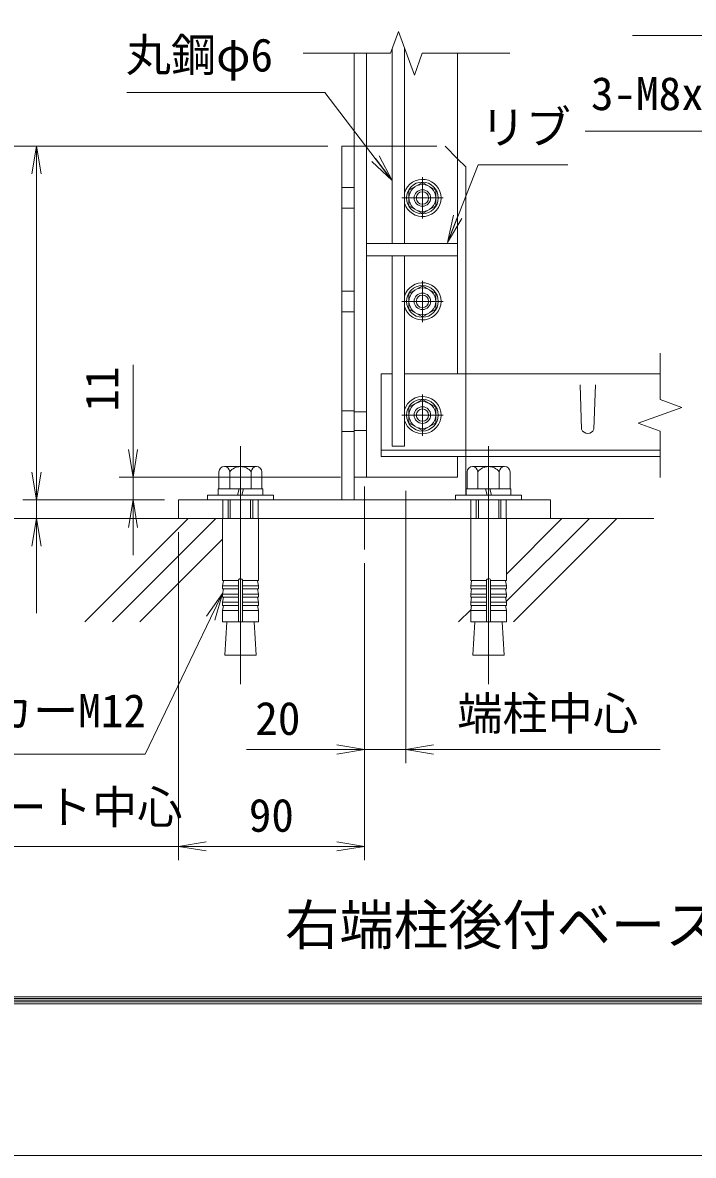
# Model space of a CAD drawing. Units: millimetres, scale not verified, with parts at other scales. Extents: x -4200 to 4200, y -2970 to 2970.
# Drawn here: x -3298 to -2325, y -2970 to -1327 of the extents above; entities that cross this region are included whole.
import ezdxf
from ezdxf.enums import TextEntityAlignment as Align

# ---------------------------------------------------------------- set-up
doc = ezdxf.new("R2010")
doc.units = ezdxf.units.MM
doc.header["$LTSCALE"] = 20
doc.linetypes.add('DASHED', pattern=[7.5, 6, -1.5])
doc.linetypes.add('USER1', pattern=[50.8, 31.75, -6.35, 6.35, -6.35])
for name, color, linetype, lineweight in [('0-0_D-STR1', 1, 'Continuous', 18), ('0-1_D-BMK', 2, 'USER1', 13), ('0-2_D-STR-DIM', 7, 'Continuous', 9), ('0-3_D-STR3', 3, 'Continuous', 13), ('0-4_D-STR-TXT', 7, 'Continuous', 9), ('0-5_0', 7, 'Continuous', 9), ('0-8_D-TTL', 7, 'Continuous', 9), ('0-9_D-BGD', 7, 'Continuous', 9), ('0-A_D-DCR-HCH', 7, 'Continuous', 9)]:
    doc.layers.add(name, color=color, linetype=linetype, lineweight=lineweight)
doc.layers.add('0-6_D-TTL-TXT', color=7, linetype='Continuous')
doc.styles.add('ＭＳ ゴシック', font='')
doc.styles.get('ＭＳ ゴシック').set_extended_font_data('MS Gothic')

# ---------------------------------------------------------------- blocks, each defined once
blk = doc.blocks.new('_Open')
at = {"layer": '0-5_0'}
blk.add_line((-20, 3.33), (0, 0), dxfattribs=at)
blk.add_lwpolyline([(-20, -3.33), (0, 0), (-20, 0)], dxfattribs=at)
blk = doc.blocks.new('MLeader3')
at = {"layer": '0-4_D-STR-TXT'}
blk.add_line((-3031.36, -2187.93), (-3007.98, -2154.8), dxfattribs=at)
for points in [[(-3019.35, -2193.73), (-3007.98, -2154.8), (-3025.36, -2190.83)], [(-3025.36, -2190.83), (-3120.52, -2388.15), (-3871.23, -2388.15), (-3878.43, -2388.15)]]:
    blk.add_lwpolyline(points, dxfattribs=at)

msp = doc.modelspace()

# ---------------------------------------------------------------- linework, layer by layer
at = {"layer": '0-0_D-STR1'}
for p, q in [((-2817.04, -1986.12), (-2817.04, -1371.21)), ((-2799.04, -1986.12), (-2799.04, -1371.21)), ((-2667.04, -1371.21), (-2667.04, -1836.12)), ((-2667.04, -1647.12), (-2799.04, -1647.12)), ((-2667.04, -1665.12), (-2799.04, -1665.12)), ((-2373.21, -1873.42), (-2373.21, -1806.51)), ((-2761.94, -1836.12), (-2778.04, -1836.12)), ((-2778.04, -1956.12), (-2778.04, -1836.12)), ((-2373.21, -1836.12), (-2743.94, -1836.12)), ((-2487.04, -1916.73), (-2489.29, -1852.23)), ((-2469.04, -1916.73), (-2466.79, -1852.23)), ((-2373.21, -1986.51), (-2373.21, -1919.6)), ((-2373.21, -1947.12), (-2778.04, -1947.12)), ((-2373.21, -1956.12), (-2778.04, -1956.12)), ((-2667.04, -1956.12), (-2667.04, -1986.12)), ((-2817.04, -1986.12), (-2667.04, -1986.12))]:
    msp.add_line(p, q, dxfattribs=at)
at = {"layer": '0-0_D-STR1', "linetype": 'DASHED'}
for p, q in [((-2799.04, -1891.62), (-2817.04, -1891.62)), ((-2799.04, -1918.62), (-2817.04, -1918.62))]:
    msp.add_line(p, q, dxfattribs=at)
at = {"layer": '0-0_D-STR1'}
msp.add_lwpolyline([(-2373.21, -1919.6), (-2404.92, -1908.05), (-2341.49, -1884.97), (-2373.21, -1873.42)], dxfattribs=at)
msp.add_arc((-2478.04, -1912.98), 9.75, 202.61986, 337.38014, dxfattribs=at)
at = {"layer": '0-1_D-BMK'}
for p, q in [((-2718.04, -1551.12), (-2718.04, -1611.12)), ((-2748.04, -1581.12), (-2688.04, -1581.12)), ((-2718.04, -1701.12), (-2718.04, -1761.12)), ((-2748.04, -1731.12), (-2688.04, -1731.12)), ((-2718.04, -1866.11), (-2718.04, -1926.11)), ((-2748.04, -1896.12), (-2688.04, -1896.12)), ((-2982.04, -1941.4), (-2982.04, -2286.39)), ((-2622.04, -1941.4), (-2622.04, -2286.39)), ((-2802.04, -2091.12), (-2802.04, -1999.89))]:
    msp.add_line(p, q, dxfattribs=at)
at = {"layer": '0-2_D-STR-DIM'}
for p, q in [((-2764.33, -1371.21), (-2752.79, -1339.5)), ((-2752.79, -1339.5), (-2729.7, -1402.92)), ((-2764.33, -1371.21), (-2891.24, -1371.21)), ((-2729.7, -1402.92), (-2718.16, -1371.21)), ((-2591.24, -1371.21), (-2718.16, -1371.21)), ((-2855.04, -1506.12), (-3437.92, -1506.12)), ((-2855.04, -1506.12), (-3297.92, -1506.12)), ((-3277.92, -1546.12), (-3277.92, -1979.12)), ((-3137.92, -1946.12), (-3137.92, -1822.98)), ((-3277.92, -1979.12), (-3277.92, -1939.12)), ((-2837.04, -1986.12), (-3157.92, -1986.12)), ((-3137.92, -2019.12), (-3137.92, -1986.12)), ((-3092.04, -2019.12), (-3297.92, -2019.12)), ((-3092.04, -2019.12), (-3297.92, -2019.12)), ((-3277.92, -2019.12), (-3277.92, -2046.12)), ((-3092.04, -2019.12), (-3157.92, -2019.12)), ((-2742.04, -2006.12), (-2742.04, -2401.24)), ((-2742.04, -2006.12), (-2742.04, -2401.24)), ((-2975.04, -2046.12), (-3437.92, -2046.12)), ((-3047.04, -2046.12), (-3297.92, -2046.12)), ((-3137.92, -2059.12), (-3137.92, -2099.12)), ((-3072.04, -2066.12), (-3072.04, -2541.78)), ((-3277.92, -2086.12), (-3277.92, -2183.5)), ((-2802.04, -2111.12), (-2802.04, -2401.24)), ((-2802.04, -2111.12), (-2802.04, -2541.78)), ((-2842.04, -2381.24), (-2973.43, -2381.24)), ((-2742.04, -2381.24), (-2802.04, -2381.24)), ((-2702.04, -2381.24), (-2373.21, -2381.24)), ((-2702.04, -2381.24), (-2662.04, -2381.24)), ((-3658.99, -2521.78), (-3072.04, -2521.78)), ((-3032.04, -2521.78), (-2842.04, -2521.78))]:
    msp.add_line(p, q, dxfattribs=at)
at = {"layer": '0-3_D-STR3'}
for p, q in [((-2743.94, -1647.12), (-2743.94, -1363.79)), ((-2761.94, -1647.12), (-2761.94, -1364.65)), ((-2835.04, -2019.12), (-2835.04, -1506.12)), ((-2835.04, -1506.12), (-2817.04, -1506.12)), ((-2817.04, -2019.12), (-2817.04, -1506.12)), ((-2667.04, -1524.12), (-2655.04, -1536.12)), ((-2655.04, -1836.12), (-2655.04, -1536.12)), ((-2718.04, -1558.62), (-2737.54, -1569.85)), ((-2718.04, -1558.62), (-2698.54, -1569.85)), ((-2737.54, -1569.85), (-2737.54, -1592.4)), ((-2698.54, -1569.85), (-2698.54, -1592.4)), ((-2718.04, -1603.62), (-2737.54, -1592.4)), ((-2718.04, -1603.62), (-2698.54, -1592.4)), ((-2761.94, -1941.12), (-2761.94, -1665.12)), ((-2718.04, -1708.62), (-2737.54, -1719.85)), ((-2718.04, -1708.62), (-2698.54, -1719.85)), ((-2737.54, -1719.85), (-2737.54, -1742.4)), ((-2698.54, -1719.85), (-2698.54, -1742.4)), ((-2718.04, -1753.62), (-2737.54, -1742.4)), ((-2718.04, -1753.62), (-2698.54, -1742.4)), ((-2718.04, -1873.62), (-2737.54, -1884.84)), ((-2737.54, -1884.84), (-2737.54, -1907.39)), ((-2718.04, -1873.62), (-2698.54, -1884.84)), ((-2698.54, -1884.84), (-2698.54, -1907.39)), ((-2718.04, -1918.62), (-2737.54, -1907.39)), ((-2718.04, -1918.62), (-2698.54, -1907.39)), ((-2655.04, -2012.22), (-2655.04, -1956.12)), ((-2956.09, -2046.12), (-3007.99, -2046.12)), ((-2647.99, -2046.12), (-2596.09, -2046.12))]:
    msp.add_line(p, q, dxfattribs=at)
at = {"layer": '0-3_D-STR3', "linetype": 'DASHED'}
for p, q in [((-2817.04, -1506.12), (-2685.04, -1506.12)), ((-2685.04, -1506.12), (-2667.04, -1524.12)), ((-2835.04, -1566.12), (-2817.04, -1566.12)), ((-2835.04, -1596.12), (-2817.04, -1596.12)), ((-2835.04, -1716.12), (-2817.04, -1716.12)), ((-2835.04, -1746.12), (-2817.04, -1746.12)), ((-2655.04, -1956.12), (-2655.04, -1836.12)), ((-2835.04, -1890.12), (-2817.04, -1890.12)), ((-2835.04, -1920.12), (-2817.04, -1920.12)), ((-2835.04, -1920.12), (-2817.04, -1920.12)), ((-3007.54, -2046.12), (-3007.54, -2019.12)), ((-2956.51, -2046.12), (-2956.51, -2019.12)), ((-2647.58, -2046.12), (-2647.58, -2019.12)), ((-2596.54, -2046.12), (-2596.54, -2019.12))]:
    msp.add_line(p, q, dxfattribs=at)
at = {"layer": '0-3_D-STR3', "lineweight": 18}
for p, q in [((-3005.43, -1970.82), (-2958.66, -1970.82)), ((-2964.04, -1970.82), (-3000.04, -1970.82)), ((-2598.66, -1970.82), (-2645.43, -1970.82)), ((-2640.04, -1970.82), (-2604.04, -1970.82)), ((-3013.22, -2003.22), (-3013.22, -1978.32)), ((-2997.63, -2003.22), (-2997.63, -1978.32)), ((-2966.46, -2003.22), (-2966.46, -1978.32)), ((-2950.87, -1978.32), (-2950.87, -2003.22)), ((-2653.22, -1978.32), (-2653.22, -2003.22)), ((-2637.63, -2003.22), (-2637.63, -1978.32)), ((-2606.46, -2003.22), (-2606.46, -1978.32)), ((-2590.87, -2003.22), (-2590.87, -1978.32)), ((-3014.29, -2003.22), (-2949.79, -2003.22)), ((-3014.29, -2012.22), (-3014.29, -2003.22)), ((-2950.87, -2003.22), (-3013.22, -2003.22)), ((-2986.54, -2012.22), (-2984.13, -2003.22)), ((-2977.54, -2003.22), (-2979.96, -2012.22)), ((-2949.79, -2003.22), (-2949.79, -2012.22)), ((-2589.79, -2003.22), (-2654.29, -2003.22)), ((-2654.29, -2003.22), (-2654.29, -2012.22)), ((-2653.22, -2003.22), (-2590.87, -2003.22)), ((-2626.54, -2003.22), (-2624.13, -2012.22)), ((-2617.54, -2012.22), (-2619.96, -2003.22)), ((-2589.79, -2012.22), (-2589.79, -2003.22)), ((-3030.04, -2019.12), (-3030.04, -2012.22)), ((-3030.04, -2012.22), (-2934.04, -2012.22)), ((-2934.04, -2019.12), (-3030.04, -2019.12)), ((-2949.79, -2012.22), (-3014.29, -2012.22)), ((-3000.05, -2046.12), (-3000.05, -2019.12)), ((-2996.81, -2046.12), (-2996.81, -2019.12)), ((-2967.29, -2046.12), (-2967.29, -2019.12)), ((-2964.05, -2019.12), (-2964.05, -2046.12)), ((-2934.04, -2012.22), (-2934.04, -2019.12)), ((-2670.04, -2012.22), (-2670.04, -2019.12)), ((-2574.04, -2012.22), (-2670.04, -2012.22)), ((-2670.04, -2019.12), (-2574.04, -2019.12)), ((-2654.29, -2012.22), (-2589.79, -2012.22)), ((-2640.03, -2019.12), (-2640.03, -2046.12)), ((-2636.79, -2046.12), (-2636.79, -2019.12)), ((-2607.27, -2046.12), (-2607.27, -2019.12)), ((-2604.03, -2046.12), (-2604.03, -2019.12)), ((-2574.04, -2019.12), (-2574.04, -2012.22)), ((-3007.99, -2046.12), (-3007.99, -2136.23)), ((-2956.09, -2046.12), (-2956.09, -2136.23)), ((-2647.99, -2046.12), (-2647.99, -2136.23)), ((-2596.09, -2046.12), (-2596.09, -2136.23)), ((-2985.04, -2136.23), (-3007.99, -2136.23)), ((-3007.99, -2143.73), (-3006.69, -2136.35)), ((-3007.99, -2143.73), (-2985.04, -2143.73)), ((-3007.99, -2143.73), (-3007.99, -2148.23)), ((-3007.99, -2148.23), (-2985.04, -2148.23)), ((-3007.99, -2155.73), (-3006.69, -2148.35)), ((-2985.04, -2136.23), (-2985.04, -2196.12)), ((-2979.04, -2136.23), (-2979.04, -2196.12)), ((-2979.04, -2136.23), (-2956.09, -2136.23)), ((-2956.09, -2143.73), (-2979.04, -2143.73)), ((-2956.09, -2148.23), (-2979.04, -2148.23)), ((-2956.09, -2143.73), (-2957.4, -2136.35)), ((-2956.09, -2155.73), (-2957.4, -2148.35)), ((-2956.09, -2143.73), (-2956.09, -2148.23)), ((-2625.04, -2136.23), (-2647.99, -2136.23)), ((-2647.99, -2143.73), (-2646.69, -2136.35)), ((-2647.99, -2143.73), (-2625.04, -2143.73)), ((-2647.99, -2143.73), (-2647.99, -2148.23)), ((-2647.99, -2148.23), (-2625.04, -2148.23)), ((-2647.99, -2155.73), (-2646.69, -2148.35)), ((-2625.04, -2136.23), (-2625.04, -2196.12)), ((-2619.04, -2136.23), (-2596.09, -2136.23)), ((-2619.04, -2136.23), (-2619.04, -2196.12)), ((-2596.09, -2143.73), (-2619.04, -2143.73)), ((-2596.09, -2148.23), (-2619.04, -2148.23)), ((-2596.09, -2143.73), (-2597.4, -2136.35)), ((-2596.09, -2155.73), (-2597.4, -2148.35)), ((-2596.09, -2143.73), (-2596.09, -2148.23)), ((-3007.99, -2155.73), (-2985.04, -2155.73)), ((-3007.99, -2155.73), (-3007.99, -2160.23)), ((-3007.99, -2160.23), (-2985.04, -2160.23)), ((-3007.99, -2167.73), (-3006.69, -2160.35)), ((-3007.99, -2167.73), (-2985.04, -2167.73)), ((-3007.99, -2167.73), (-3007.99, -2172.23)), ((-2956.09, -2155.73), (-2979.04, -2155.73)), ((-2956.09, -2160.23), (-2979.04, -2160.23)), ((-2956.09, -2167.73), (-2979.04, -2167.73)), ((-2956.09, -2167.73), (-2957.4, -2160.35)), ((-2956.09, -2155.73), (-2956.09, -2160.23)), ((-2956.09, -2167.73), (-2956.09, -2172.23)), ((-2647.99, -2155.73), (-2625.04, -2155.73)), ((-2647.99, -2155.73), (-2647.99, -2160.23)), ((-2647.99, -2160.23), (-2625.04, -2160.23)), ((-2647.99, -2167.73), (-2646.69, -2160.35)), ((-2647.99, -2167.73), (-2625.04, -2167.73)), ((-2647.99, -2167.73), (-2647.99, -2172.23)), ((-2596.09, -2155.73), (-2619.04, -2155.73)), ((-2596.09, -2160.23), (-2619.04, -2160.23)), ((-2596.09, -2167.73), (-2619.04, -2167.73)), ((-2596.09, -2167.73), (-2597.4, -2160.35)), ((-2596.09, -2155.73), (-2596.09, -2160.23)), ((-2596.09, -2167.73), (-2596.09, -2172.23)), ((-3007.99, -2172.23), (-2985.04, -2172.23)), ((-3007.99, -2179.62), (-3006.69, -2172.23)), ((-3007.99, -2179.62), (-2985.04, -2179.62)), ((-3007.99, -2179.62), (-3007.99, -2196.12)), ((-2956.09, -2172.23), (-2979.04, -2172.23)), ((-2956.09, -2179.62), (-2979.04, -2179.62)), ((-2956.09, -2179.62), (-2957.4, -2172.23)), ((-2956.09, -2179.62), (-2956.09, -2196.12)), ((-2647.99, -2179.62), (-2646.69, -2172.23)), ((-2647.99, -2172.23), (-2625.04, -2172.23)), ((-2647.99, -2179.62), (-2625.04, -2179.62)), ((-2647.99, -2179.62), (-2647.99, -2196.12)), ((-2596.09, -2172.23), (-2619.04, -2172.23)), ((-2596.09, -2179.62), (-2619.04, -2179.62)), ((-2596.09, -2179.62), (-2597.4, -2172.23)), ((-2596.09, -2179.62), (-2596.09, -2196.12)), ((-2956.09, -2196.12), (-3007.99, -2196.12)), ((-3002.04, -2196.12), (-3004.78, -2244.42)), ((-2962.05, -2196.12), (-2959.31, -2244.42)), ((-2647.99, -2196.12), (-2596.09, -2196.12)), ((-2642.04, -2196.12), (-2644.78, -2244.42)), ((-2602.05, -2196.12), (-2599.31, -2244.42)), ((-3004.78, -2244.42), (-2959.31, -2244.42)), ((-2599.31, -2244.42), (-2644.78, -2244.42))]:
    msp.add_line(p, q, dxfattribs=at)
at = {"layer": '0-3_D-STR3'}
msp.add_lwpolyline([(-2761.94, -1941.12), (-2743.94, -1941.12), (-2743.94, -1665.12)], dxfattribs=at)
msp.add_lwpolyline([(-3072.04, -2046.12), (-2532.04, -2046.12), (-2532.04, -2019.12), (-3072.04, -2019.12)], close=True, dxfattribs=at)
for centre, radius in [((-2718.04, -1581.12), 23.1), ((-2718.04, -1581.12), 19.5), ((-2718.04, -1581.12), 12), ((-2718.04, -1581.12), 9), ((-2718.04, -1731.12), 23.1), ((-2718.04, -1731.12), 19.5), ((-2718.04, -1731.12), 12), ((-2718.04, -1731.12), 9), ((-2718.04, -1896.12), 23.1), ((-2718.04, -1896.12), 19.5), ((-2718.04, -1896.12), 12), ((-2718.04, -1896.12), 9)]:
    msp.add_circle(centre, radius, dxfattribs=at)
for centre in [(-2718.04, -1581.12), (-2718.04, -1731.12), (-2718.04, -1896.12)]:
    msp.add_arc(centre, 27, 196.41624, 163.58376, dxfattribs=at)
at = {"layer": '0-3_D-STR3', "lineweight": 18}
for centre, radius, start, end in [((-3005.43, -1978.62), 7.8, 2.20423, 177.79577), ((-2982.04, -1990.77), 19.95, 38.61324, 141.38676), ((-2958.66, -1978.62), 7.8, 2.20423, 177.79577), ((-2645.43, -1978.62), 7.8, 2.20423, 177.79577), ((-2622.04, -1990.77), 19.95, 38.61324, 141.38676), ((-2598.66, -1978.62), 7.8, 2.20423, 177.79577), ((-2982.04, -2136.23), 3, 0, 180), ((-2622.04, -2136.23), 3, 0, 180)]:
    msp.add_arc(centre, radius, start, end, dxfattribs=at)
at = {"layer": '0-4_D-STR-TXT'}
for points in [[(-2413.06, -1345.63), (-1966.57, -1345.63), (-1846.8, -1450.96)], [(-3146.91, -1428.13), (-2859.69, -1428.13), (-2763.16, -1554.27)], [(-2482.04, -1484.16), (-1922.68, -1484.16), (-1759.27, -1568.21)], [(-2507, -1533.03), (-2637.02, -1533.03), (-2680.88, -1643.86)]]:
    msp.add_lwpolyline(points, dxfattribs=at)
at = {"layer": '0-8_D-TTL', "color": 2, "lineweight": 18}
msp.add_lwpolyline([(-4200, 2970), (4200, 2970), (4200, -2970), (-4200, -2970)], close=True, dxfattribs=at)
at = {"layer": '0-8_D-TTL'}
for points in [[(-3930, 2750), (3930, 2750), (3930, -2750), (-3930, -2750)], [(-3927.5, 2747.5), (3927.5, 2747.5), (3927.5, -2747.5), (-3927.5, -2747.5)], [(-3925, 2745), (3925, 2745), (3925, -2745), (-3925, -2745)], [(-3922.5, 2742.5), (3922.5, 2742.5), (3922.5, -2742.5), (-3922.5, -2742.5)], [(-3920, 2740), (3920, 2740), (3920, -2740), (-3920, -2740)]]:
    msp.add_lwpolyline(points, close=True, dxfattribs=at)
at = {"layer": '0-9_D-BGD'}
msp.add_line((-2382.04, -2046.12), (-3243.86, -2046.12), dxfattribs=at)
at = {"layer": '0-A_D-DCR-HCH'}
for p, q in [((-3207.72, -2196.12), (-3057.73, -2046.12)), ((-3167.95, -2196.12), (-3017.95, -2046.12)), ((-2596.28, -2166.67), (-2475.73, -2046.12)), ((-2596.09, -2126.7), (-2515.51, -2046.12)), ((-2585.96, -2196.12), (-2435.96, -2046.12)), ((-3128.18, -2196.12), (-3007.99, -2075.94)), ((-2665.51, -2196.12), (-2647.78, -2178.39))]:
    msp.add_line(p, q, dxfattribs=at)

# ---------------------------------------------------------------- block references
at = {"layer": '0-2_D-STR-DIM', "xscale": 2, "yscale": 2}
for p, rotation in [((-3277.92, -1506.12), 90), ((-3137.92, -1986.12), 270), ((-3277.92, -2019.12), 270), ((-3277.92, -2019.12), 270), ((-3137.92, -2019.12), 90), ((-3277.92, -2046.12), 90), ((-2742.04, -2381.24), 180), ((-2742.04, -2381.24), 180), ((-3072.04, -2521.78), 180)]:
    msp.add_blockref('_Open', p, dxfattribs=dict(at, rotation=rotation))
for p in [(-2802.04, -2381.24), (-2802.04, -2521.78)]:
    msp.add_blockref('_Open', p, dxfattribs=at)
at = {"layer": '0-4_D-STR-TXT', "xscale": 2, "yscale": 2}
for p, rotation in [((-2761.94, -1555.85), 307.42603), ((-2681.62, -1645.72), 248.409)]:
    msp.add_blockref('_Open', p, dxfattribs=dict(at, rotation=rotation))
at = {"layer": '0-4_D-STR-TXT'}
msp.add_blockref('MLeader3', (0, 0), dxfattribs=at)

# ---------------------------------------------------------------- texts
at = {"layer": '0-2_D-STR-DIM', "style": 'ＭＳ ゴシック'}
msp.add_text('11', height=48.09, rotation=90, dxfattribs=at).set_placement((-3144.67, -1891.27), align=Align.BOTTOM_LEFT)
for s, p in [('端柱中心', (-2667.48, -2367.38)), ('20', (-2960.49, -2374.49)), ('90', (-2969.92, -2515.03))]:
    msp.add_text(s, height=48.09, dxfattribs=at).set_placement(p, align=Align.BOTTOM_LEFT)
at = {"layer": '0-4_D-STR-TXT', "style": 'ＭＳ ゴシック'}
for s, p in [('丸鋼φ6', (-3148.45, -1412.11)), ('3-M8x30（N.W.SW）', (-2473.42, -1468.15)), ('リブ', (-2633.79, -1517.02)), ('他穿孔めねじアンカーM12', (-3873.26, -2363.37)), ('ベースプレート中心', (-3656.66, -2503.33))]:
    msp.add_text(s, height=48.09, dxfattribs=at).set_placement(p, align=Align.BOTTOM_LEFT)
at = {"layer": '0-6_D-TTL-TXT', "style": 'ＭＳ ゴシック'}
msp.add_text('右端柱後付ベースプレート詳細図', height=57.77, dxfattribs=at).set_placement((-2917.26, -2681.9), align=Align.BOTTOM_LEFT)

doc.saveas('drawing.dxf')
